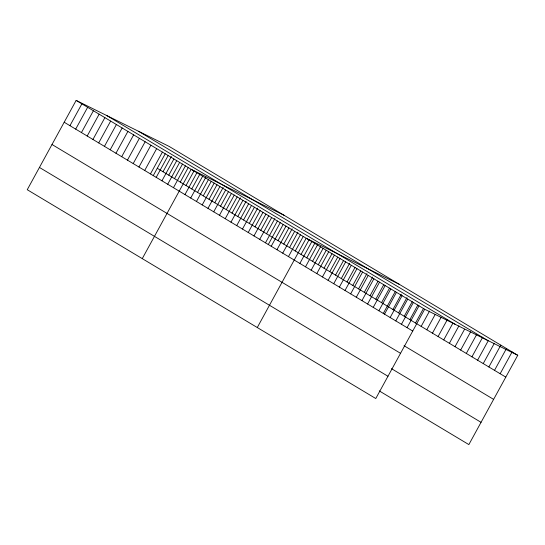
<?xml version="1.0" encoding="UTF-8"?>
<svg xmlns="http://www.w3.org/2000/svg" width="545" height="545" viewBox="0 0 545 545"><rect width="100%" height="100%" fill="white"/><g stroke="black" fill="none" stroke-linecap="round" stroke-linejoin="round"><path stroke-width="0.82" d="M517.75 355.286L169.222 146.469L76.143 100.409L27.25 189.715L375.778 398.531L424.671 309.226L517.75 355.286L468.857 444.591L379.279 390.915M69.944 125.677L81.893 103.857M75.694 129.124L87.643 107.304M81.443 132.571L93.393 110.751M87.2 136.018L99.142 114.191M92.95 139.459L104.892 117.638M98.7 142.906L110.649 121.085M104.449 146.353L116.398 124.533M110.199 149.8L122.148 127.973M115.949 153.24L127.898 131.42M121.698 156.688L133.648 134.867M127.455 160.135L139.397 138.314M133.205 163.582L145.147 141.755M138.955 167.022L150.904 145.202M144.704 170.469L156.653 148.649M150.454 173.916L162.403 152.096M153.206 175.715L165.237 153.745M156.204 177.363L168.153 155.536M163.023 171.736L171.389 156.463M161.954 180.804L173.903 158.983M168.773 175.183L176.737 160.639M167.71 184.251L179.652 162.43M174.523 178.631L182.486 164.079M173.46 187.698L185.402 165.878M180.272 182.078L188.243 167.526M142.265 258.623L191.159 169.318L284.231 215.384M186.029 185.518L193.993 170.973M184.959 194.585L196.909 172.765M191.779 188.965L199.743 174.42M190.709 198.033L202.658 176.212M197.528 192.412L205.887 177.139M196.459 201.48L208.408 179.659M203.278 195.859L211.242 181.308M202.209 204.927L214.158 183.1M209.028 199.3L216.992 184.755M207.965 208.367L219.908 186.547M214.778 202.747L223.143 187.473M213.715 211.814L225.657 189.994M220.527 206.194L228.498 191.642M219.465 215.261L231.414 193.441M226.284 209.641L234.248 195.09M225.214 218.709L237.164 196.881M232.034 213.081L240.393 197.808M230.964 222.149L242.913 200.328M237.784 216.528L246.142 201.255M236.714 225.596L248.663 203.776M243.533 219.976L251.497 205.424M242.471 229.043L254.413 207.223M249.283 223.423L257.649 208.142M248.22 232.49L260.163 210.67M255.033 226.863L262.997 212.318M253.97 235.93L265.919 214.11M260.783 230.31L268.753 215.766M259.72 239.378L271.669 217.557M266.539 233.757L274.898 218.484M265.47 242.825L277.419 221.004M268.222 244.623L280.253 222.653M271.219 246.272L283.168 224.451M278.039 240.652L286.002 226.1M276.969 249.719L288.918 227.892M283.788 244.092L292.154 228.818M282.726 253.159L294.668 231.339M289.538 247.539L297.904 232.265M288.475 256.606L300.418 234.786M295.288 250.986L303.252 236.435M257.281 327.531L306.174 238.233L399.247 284.292M301.038 254.433L309.008 239.882M299.866 263.433L311.815 241.612M306.794 257.874L314.758 243.329M305.507 266.812L317.456 244.991M312.544 261.321L320.508 246.776M311.154 270.197L323.103 248.37M318.294 264.768L326.257 250.216M316.795 273.576L328.744 251.756M324.043 268.215L332.007 253.663M322.436 276.955L334.385 255.135M329.793 271.655L337.757 257.111M328.083 280.334L340.026 258.514M335.543 275.102L343.514 260.558M333.724 283.72L345.673 261.893M341.299 278.55L349.658 263.276M339.365 287.099L351.314 265.279M347.049 281.997L355.013 267.445M345.012 290.478L356.955 268.658M352.799 285.437L360.763 270.892M350.653 293.857L362.602 272.037M358.549 288.884L366.914 273.61M356.294 297.243L368.243 275.416M364.298 292.331L372.664 277.058M361.941 300.622L373.884 278.802M370.048 295.778L378.012 281.227M367.582 304.001L379.531 282.181M375.798 299.219L383.769 284.674M373.223 307.387L385.172 285.56M381.555 302.666L389.518 288.121M378.87 310.766L390.813 288.945M383.237 313.532L395.268 291.561M384.511 314.145L396.46 292.324M392.945 309.492L401.311 294.218M390.152 317.524L402.101 295.703M398.586 312.871L406.952 297.597M395.793 320.91L407.742 299.082M404.233 316.257L412.197 301.705M401.44 324.289L413.389 302.468M409.874 319.636L417.838 305.084M407.081 327.668L419.03 305.847M415.515 323.015L423.479 308.47M421.162 326.394L429.521 311.12M426.803 329.779L435.169 314.499M432.444 333.159L441.205 317.156M438.091 336.538L447.247 319.806M443.732 339.923L452.888 323.192M449.373 343.302L458.931 325.842M455.014 346.681L464.572 329.221M460.661 350.06L470.614 331.878M466.302 353.446L476.657 334.528M471.943 356.825L482.7 337.185M477.59 360.204L488.34 340.564M483.231 363.583L494.383 343.221M488.872 366.969L500.821 345.142M494.519 370.348L506.462 348.528M500.16 373.727L512.109 351.906M138.505 131.27L487.032 340.087M106.854 115.608L455.388 324.425M76.143 100.409L424.671 309.226M157.273 168.296L505.801 377.106M64.194 122.237L412.722 331.047M404.029 345.707L493.613 399.376M52 144.5L400.534 353.317M391.467 368.652L481.051 422.32M39.444 167.444L387.972 376.261"/></g></svg>
